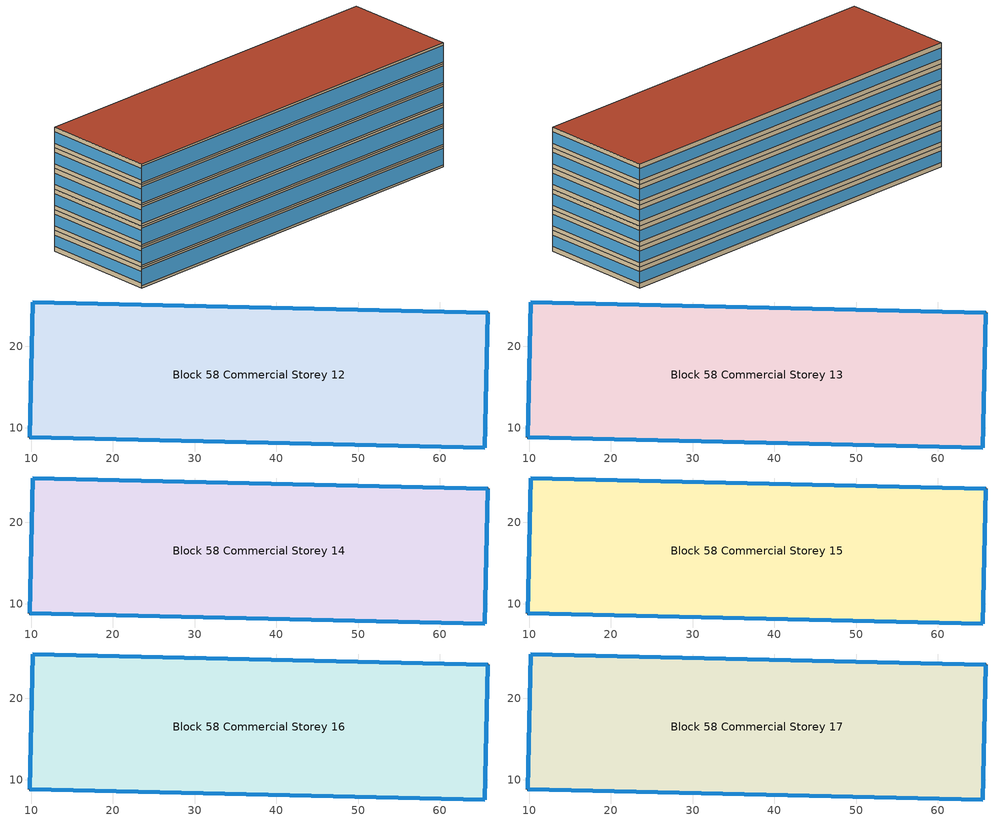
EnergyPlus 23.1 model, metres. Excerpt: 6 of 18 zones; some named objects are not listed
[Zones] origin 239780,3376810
Block 58 Commercial Storey 12
 floor outside (Project Floor): 65.88,24.07 65.48,7.55 9.79,8.89 10.19,25.41 z36
 wall outside (Project Wall): 9.79,8.89 65.48,7.55 65.88,24.07 10.19,25.41 9.79,8.89 z36:39
 window (Commercial_south_window_construction): 9.82,8.89 65.46,7.55 z36.3:38.7
 window (Commercial_east_window_construction): 65.48,7.56 65.88,24.07 z36.67:38.33
 window (Commercial_north_window_construction): 65.85,24.07 10.22,25.41 z36.67:38.33
 window (Commercial_west_window_construction): 10.19,25.4 9.79,8.9 z36.67:38.33
 roof outside (Project Ceiling): 65.48,7.55 65.88,24.07 10.19,25.41 9.79,8.89 z39
Block 58 Commercial Storey 13
 floor outside (Project Floor): 65.88,24.07 65.48,7.55 9.79,8.89 10.19,25.41 z39
 wall outside (Project Wall): 9.79,8.89 65.48,7.55 65.88,24.07 10.19,25.41 9.79,8.89 z39:42
 window (Commercial_south_window_construction): 9.82,8.89 65.46,7.55 z39.3:41.7
 window (Commercial_east_window_construction): 65.48,7.56 65.88,24.07 z39.67:41.33
 window (Commercial_north_window_construction): 65.85,24.07 10.22,25.41 z39.67:41.33
 window (Commercial_west_window_construction): 10.19,25.4 9.79,8.9 z39.67:41.33
 roof outside (Project Ceiling): 65.48,7.55 65.88,24.07 10.19,25.41 9.79,8.89 z42
Block 58 Commercial Storey 14
 floor outside (Project Floor): 65.88,24.07 65.48,7.55 9.79,8.89 10.19,25.41 z42
 wall outside (Project Wall): 9.79,8.89 65.48,7.55 65.88,24.07 10.19,25.41 9.79,8.89 z42:45
 window (Commercial_south_window_construction): 9.82,8.89 65.46,7.55 z42.3:44.7
 window (Commercial_east_window_construction): 65.48,7.56 65.88,24.07 z42.67:44.33
 window (Commercial_north_window_construction): 65.85,24.07 10.22,25.41 z42.67:44.33
 window (Commercial_west_window_construction): 10.19,25.4 9.79,8.9 z42.67:44.33
 roof outside (Project Ceiling): 65.48,7.55 65.88,24.07 10.19,25.41 9.79,8.89 z45
Block 58 Commercial Storey 15
 floor outside (Project Floor): 65.88,24.07 65.48,7.55 9.79,8.89 10.19,25.41 z45
 wall outside (Project Wall): 9.79,8.89 65.48,7.55 65.88,24.07 10.19,25.41 9.79,8.89 z45:48
 window (Commercial_south_window_construction): 9.82,8.89 65.46,7.55 z45.3:47.7
 window (Commercial_east_window_construction): 65.48,7.56 65.88,24.07 z45.67:47.33
 window (Commercial_north_window_construction): 65.85,24.07 10.22,25.41 z45.67:47.33
 window (Commercial_west_window_construction): 10.19,25.4 9.79,8.9 z45.67:47.33
 roof outside (Project Ceiling): 65.48,7.55 65.88,24.07 10.19,25.41 9.79,8.89 z48
Block 58 Commercial Storey 16
 floor outside (Project Floor): 65.88,24.07 65.48,7.55 9.79,8.89 10.19,25.41 z48
 wall outside (Project Wall): 9.79,8.89 65.48,7.55 65.88,24.07 10.19,25.41 9.79,8.89 z48:51
 window (Commercial_south_window_construction): 9.82,8.89 65.46,7.55 z48.3:50.7
 window (Commercial_east_window_construction): 65.48,7.56 65.88,24.07 z48.67:50.33
 window (Commercial_north_window_construction): 65.85,24.07 10.22,25.41 z48.67:50.33
 window (Commercial_west_window_construction): 10.19,25.4 9.79,8.9 z48.67:50.33
 roof outside (Project Ceiling): 65.48,7.55 65.88,24.07 10.19,25.41 9.79,8.89 z51
Block 58 Commercial Storey 17
 floor outside (Project Floor): 65.88,24.07 65.48,7.55 9.79,8.89 10.19,25.41 z51
 wall outside (Project Wall): 9.79,8.89 65.48,7.55 65.88,24.07 10.19,25.41 9.79,8.89 z51:54
 window (Commercial_south_window_construction): 9.82,8.89 65.46,7.55 z51.3:53.7
 window (Commercial_east_window_construction): 65.48,7.56 65.88,24.07 z51.67:53.33
 window (Commercial_north_window_construction): 65.85,24.07 10.22,25.41 z51.67:53.33
 window (Commercial_west_window_construction): 10.19,25.4 9.79,8.9 z51.67:53.33
 roof outside (Project Flat Roof): 65.48,7.55 65.88,24.07 10.19,25.41 9.79,8.89 z54
[Building]
Building_1: North Axis=0; Terrain=City; Loads Convergence Tolerance Value=0.04; Temperature Convergence Tolerance Value=0.4; Solar Distribution=FullExterior; Maximum Number of Warmup Days=25; Minimum Number of Warmup Days=6
[Site:Location]
CHN Design_Conditions: Latitude=30; Longitude=114; Time Zone=8; Elevation=12
[SIZINGPERIOD:DESIGNDAY] Day of Month=21; DryBulb Temperature Range Modifier Type=DefaultMultipliers; Humidity Condition Type=Wetbulb; Barometric Pressure=101181; Rain Indicator=No; Snow Indicator=No; Daylight Saving Time Indicator=No; Sky Clearness=0; Begin Environment Reset Mode=FullResetAtBeginEnvironment
Name | Month | Day Type | Maximum DryBulb Temperature | Daily DryBulb Temperature Range | Wetbulb or DewPoint at Maximum DryBulb | Wind Speed | Wind Direction | Solar Model Indicator | ASHRAE Clear Sky Optical Depth for Beam Irradiance taub | ASHRAE Clear Sky Optical Depth for Diffuse Irradiance taud
Ann Htg 99.6% Condns DB | 1 | WinterDesignDay | -10 | 0 | -4.8 | 1 | 340 | ASHRAEClearSky | 0 | 0
Ann Clg .4% Condns DB=>MWB | 7 | SummerDesignDay | 40 | 6.6 | 27.1 | 3.5 | 220 | ASHRAETau | 0.781 | 1.413
[MATERIAL]
DefaultMaterial: Roughness=Rough; Thickness=0.1; Conductivity=0.1; Density=1000; Specific Heat=1000; Thermal Absorptance=0.9; Solar Absorptance=0.7; Visible Absorptance=0.7
[WINDOWMATERIAL:SIMPLEGLAZINGSYSTEM] UFactor=1.6; Visible Transmittance=0.6
Name | Solar Heat Gain Coefficient
Commercial_east_window; Commercial_south_window; Commercial_west_window | 0.3
Commercial_north_window | 0.35
[CONSTRUCTION]
Project Wall; Project Floor; Project Flat Roof; Project Ceiling: DefaultMaterial
Commercial_east_window_construction: Commercial_east_window
Commercial_south_window_construction: Commercial_south_window
Commercial_west_window_construction: Commercial_west_window
Commercial_north_window_construction: Commercial_north_window
[SPACE] Ceiling Height=autocalculate; Volume=autocalculate; Floor Area=autocalculate; Space Type=Commercial
Name | Zone
Block 58 Commercial Storey 12_space | Block 58 Commercial Storey 12
Block 58 Commercial Storey 13_space | Block 58 Commercial Storey 13
Block 58 Commercial Storey 14_space | Block 58 Commercial Storey 14
Block 58 Commercial Storey 15_space | Block 58 Commercial Storey 15
Block 58 Commercial Storey 16_space | Block 58 Commercial Storey 16
Block 58 Commercial Storey 17_space | Block 58 Commercial Storey 17
[SPACELIST]
Commercial: Block 58 Commercial Storey 0_space, Block 58 Commercial Storey 1_space, Block 58 Commercial Storey 2_space, Block 58 Commercial Storey 3_space, Block 58 Commercial Storey 4_space, Block 58 Commercial Storey 5_space, Block 58 Commercial Storey 6_space, Block 58 Commercial Storey 7_space, Block 58 Commercial Storey 8_space, Block 58 Commercial Storey 9_space, Block 58 Commercial Storey 10_space, Block 58 Commercial Storey 11_space, Block 58 Commercial Storey 12_space, Block 58 Commercial Storey 13_space, Block 58 Commercial Storey 14_space, Block 58 Commercial Storey 15_space, Block 58 Commercial Storey 16_space, Block 58 Commercial Storey 17_space
[ZONE] Type=1; Multiplier=1; Ceiling Height=autocalculate; Volume=autocalculate; Floor Area=autocalculate; Part of Total Floor Area=Yes
Block 58 Commercial Storey 12; Block 58 Commercial Storey 13; Block 58 Commercial Storey 14; Block 58 Commercial Storey 15; Block 58 Commercial Storey 16; Block 58 Commercial Storey 17
[PEOPLE]
People_for_commercial: Zone or ZoneList or Space or SpaceList=Commercial; Number of People Schedule=SeasonalSchedule_Schedule_commerical_people; Number of People Calculation Method=People/Area; People per Floor Area=0.125; Fraction Radiant=0.3; Sensible Heat Fraction=autocalculate; Activity Level Schedule=SeasonalSchedule_Schedule_commerical_activity; Carbon Dioxide Generation Rate=3.82e-08; Enable ASHRAE 55 Comfort Warnings=No; Mean Radiant Temperature Calculation Type=ZoneAveraged; Clothing Insulation Calculation Method=ClothingInsulationSchedule; Cold Stress Temperature Threshold=15.56; Heat Stress Temperature Threshold=30
[LIGHTS]
Light_for_commercial: Zone or ZoneList or Space or SpaceList=Commercial; Schedule=SeasonalSchedule_commerical_lighting; Design Level Calculation Method=Watts/Area; Watts per Zone Floor Area=10; Return Air Fraction=0; Fraction Radiant=0.32; Fraction Visible=0.25; Fraction Replaceable=1; EndUse Subcategory=General; Return Air Fraction Calculated from Plenum Temperature=No; Return Air Fraction Function of Plenum Temperature Coefficient 1=0; Return Air Fraction Function of Plenum Temperature Coefficient 2=0
[ELECTRICEQUIPMENT]
Equipment_for_commercial: Zone or ZoneList or Space or SpaceList=Commercial; Schedule=SeasonalSchedule_Schedule_commerical_equipment; Design Level Calculation Method=Watts/Area; Watts per Zone Floor Area=13; Fraction Latent=0; Fraction Radiant=0; Fraction Lost=0; EndUse Subcategory=Electric Equipment
[DAYLIGHTING:CONTROLS] Illuminance Setpoint at Reference Point 1=500
Name | Zone or Space | Glare Calculation Daylighting Reference Point | Daylighting Reference Point 1
Dlight_Block 58 Commercial Storey 12 | Block 58 Commercial Storey 12 | Rpoint_Block 58 Commercial Storey 12 | Rpoint_Block 58 Commercial Storey 12
Dlight_Block 58 Commercial Storey 13 | Block 58 Commercial Storey 13 | Rpoint_Block 58 Commercial Storey 13 | Rpoint_Block 58 Commercial Storey 13
Dlight_Block 58 Commercial Storey 14 | Block 58 Commercial Storey 14 | Rpoint_Block 58 Commercial Storey 14 | Rpoint_Block 58 Commercial Storey 14
Dlight_Block 58 Commercial Storey 15 | Block 58 Commercial Storey 15 | Rpoint_Block 58 Commercial Storey 15 | Rpoint_Block 58 Commercial Storey 15
Dlight_Block 58 Commercial Storey 16 | Block 58 Commercial Storey 16 | Rpoint_Block 58 Commercial Storey 16 | Rpoint_Block 58 Commercial Storey 16
Dlight_Block 58 Commercial Storey 17 | Block 58 Commercial Storey 17 | Rpoint_Block 58 Commercial Storey 17 | Rpoint_Block 58 Commercial Storey 17
[HVACTEMPLATE:ZONE:IDEALLOADSAIRSYSTEM] Template Thermostat=Thermostat_for_commercial; Maximum Heating Supply Air Temperature=50; Minimum Cooling Supply Air Temperature=13; Maximum Heating Supply Air Humidity Ratio=0.0156; Minimum Cooling Supply Air Humidity Ratio=0.0077; Heating Limit=NoLimit; Cooling Limit=NoLimit; Dehumidification Control Type=ConstantSensibleHeatRatio; Cooling Sensible Heat Ratio=0.7; Dehumidification Setpoint=60; Humidification Control Type=None; Humidification Setpoint=30; Outdoor Air Method=DetailedSpecification; Outdoor Air Flow Rate per Person=0.00944; Outdoor Air Flow Rate per Zone Floor Area=0; Outdoor Air Flow Rate per Zone=0; Design Specification Outdoor Air Object=Ventilation_for_commercial; Demand Controlled Ventilation Type=None; Outdoor Air Economizer Type=NoEconomizer; Heat Recovery Type=None; Sensible Heat Recovery Effectiveness=0.7; Latent Heat Recovery Effectiveness=0.65
Block 58 Commercial Storey 12; Block 58 Commercial Storey 13; Block 58 Commercial Storey 14; Block 58 Commercial Storey 15; Block 58 Commercial Storey 16; Block 58 Commercial Storey 17
[DESIGNSPECIFICATION:OUTDOORAIR]
Ventilation_for_commercial: Outdoor Air Method=Flow/Person; Outdoor Air Flow per Person=0.00833333; Outdoor Air Flow per Zone Floor Area=0; Outdoor Air Flow per Zone=0; Outdoor Air Flow Air Changes per Hour=0
[SCHEDULE:DAY:HOURLY]
Schedule_commerical_lighting_weekday_hourly; Schedule_commerical_lighting_holiday_hourly: 0.1, 0.1, 0.1, 0.1, 0.1, 0.1, 0.1, 0.5, 0.6, 0.6, 0.6, 0.6, 0.6, 0.6, 0.6, 0.6, 0.8, 0.9, 1, 1, 1, 0.1, 0.1, 0.1
Schedule_commerical_equipment_weekday_hourly; Schedule_commerical_equipment_holiday_hourly: 0.2, 0.2, 0.2, 0.2, 0.2, 0.2, 0.2, 0.3, 0.5, 1, 1, 1, 1, 1, 1, 1, 1, 1, 1, 0.8, 0.5, 0.2, 0.2, 0.2
Schedule_commerical_people_weekday_hourly: 0.1, 0.1, 0.1, 0.1, 0.1, 0.1, 0.1, 0.2, 0.5, 0.8, 0.8, 0.8, 0.8, 0.8, 0.8, 0.8, 0.8, 0.8, 0.8, 0.7, 0.5, 0.1, 0.1, 0.1
Schedule_commerical_people_holiday_hourly: 0.1, 0.1, 0.1, 0.1, 0.1, 0.1, 0.1, 0.2, 0.5, 0.8, 1, 1, 1, 1, 1, 1, 1, 0.8, 0.8, 0.7, 0.5, 0.1, 0.1, 0.1
Schedule_commerical_activity_weekday_hourly; Schedule_commerical_activity_holiday_hourly: 207, 207, 207, 207, 207, 207, 207, 207, 207, 207, 207, 207, 207, 207, 207, 207, 207, 207, 207, 207, 207, 207, 207, 207
[SCHEDULE:WEEK:DAILY]
Schedule_commerical_lighting_weekly: Schedule_commerical_lighting_holiday_hourly, Schedule_commerical_lighting_weekday_hourly, Schedule_commerical_lighting_weekday_hourly, Schedule_commerical_lighting_weekday_hourly, Schedule_commerical_lighting_weekday_hourly, Schedule_commerical_lighting_weekday_hourly, Schedule_commerical_lighting_holiday_hourly, Schedule_commerical_lighting_holiday_hourly, Schedule_commerical_lighting_weekday_hourly, Schedule_commerical_lighting_weekday_hourly, Schedule_commerical_lighting_holiday_hourly, Schedule_commerical_lighting_holiday_hourly
Schedule_commerical_equipment_weekly: Schedule_commerical_equipment_holiday_hourly, Schedule_commerical_equipment_weekday_hourly, Schedule_commerical_equipment_weekday_hourly, Schedule_commerical_equipment_weekday_hourly, Schedule_commerical_equipment_weekday_hourly, Schedule_commerical_equipment_weekday_hourly, Schedule_commerical_equipment_holiday_hourly, Schedule_commerical_equipment_holiday_hourly, Schedule_commerical_equipment_weekday_hourly, Schedule_commerical_equipment_weekday_hourly, Schedule_commerical_equipment_holiday_hourly, Schedule_commerical_equipment_holiday_hourly
Schedule_commerical_people_weekly: Schedule_commerical_people_holiday_hourly, Schedule_commerical_people_weekday_hourly, Schedule_commerical_people_weekday_hourly, Schedule_commerical_people_weekday_hourly, Schedule_commerical_people_weekday_hourly, Schedule_commerical_people_weekday_hourly, Schedule_commerical_people_holiday_hourly, Schedule_commerical_people_holiday_hourly, Schedule_commerical_people_weekday_hourly, Schedule_commerical_people_weekday_hourly, Schedule_commerical_people_holiday_hourly, Schedule_commerical_people_holiday_hourly
Schedule_commerical_activity_weekly: Schedule_commerical_activity_holiday_hourly, Schedule_commerical_activity_weekday_hourly, Schedule_commerical_activity_weekday_hourly, Schedule_commerical_activity_weekday_hourly, Schedule_commerical_activity_weekday_hourly, Schedule_commerical_activity_weekday_hourly, Schedule_commerical_activity_holiday_hourly, Schedule_commerical_activity_holiday_hourly, Schedule_commerical_activity_weekday_hourly, Schedule_commerical_activity_weekday_hourly, Schedule_commerical_activity_holiday_hourly, Schedule_commerical_activity_holiday_hourly
[SCHEDULE:YEAR]
SeasonalSchedule_commerical_lighting: Schedule_commerical_lighting_weekly, 1, 1, 12, 31
SeasonalSchedule_Schedule_commerical_equipment: Schedule_commerical_equipment_weekly, 1, 1, 12, 31
SeasonalSchedule_Schedule_commerical_people: Schedule_commerical_people_weekly, 1, 1, 12, 31
SeasonalSchedule_Schedule_commerical_activity: Schedule_commerical_activity_weekly, 1, 1, 12, 31
